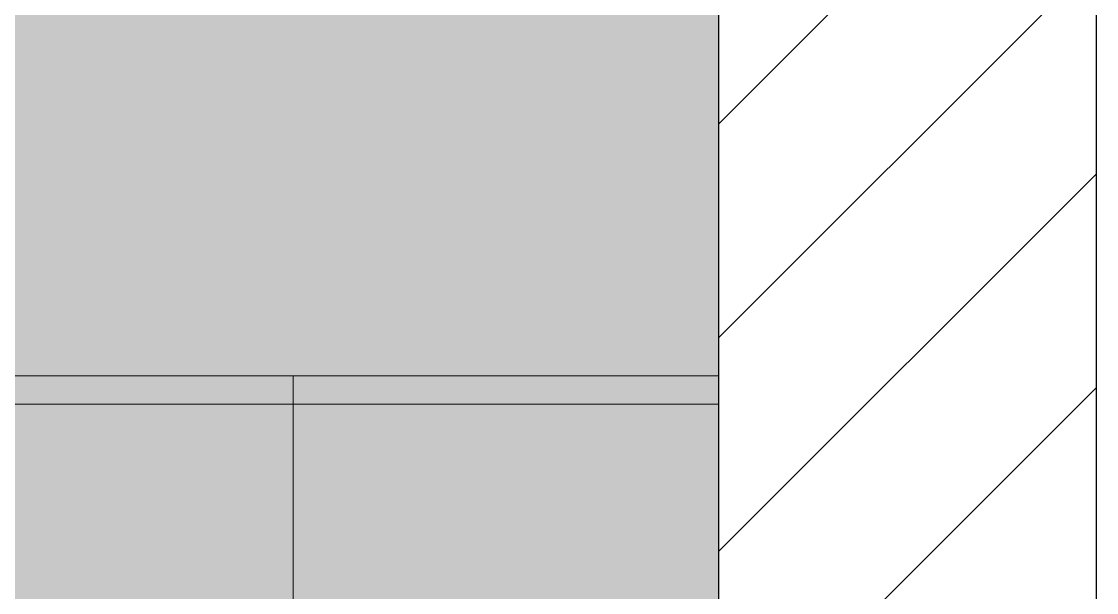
# Model space of a CAD drawing. Header units: millimetres. Extents: x 1680 to 166026, y 35966 to 91121.
# Drawn here: x 45767 to 46905, y 56992 to 57596 of the extents above; entities that cross this region are included whole.
import ezdxf

# ---------------------------------------------------------------- set-up
doc = ezdxf.new("R2010")
doc.units = ezdxf.units.MM
for name, color, linetype, lineweight in [('A-AREA-PATT', 32, 'Continuous', 18), ('A-DETL-THIN', 151, 'Continuous', 18), ('A-WALL', 255, 'Continuous', 18), ('A-WALL-PATT', 111, 'Continuous', 50)]:
    doc.layers.add(name, color=color, linetype=linetype, lineweight=lineweight)

msp = doc.modelspace()

# ---------------------------------------------------------------- hatches: boundary and pattern name
at = {"layer": 'A-AREA-PATT'}
h = msp.add_hatch(color=41, dxfattribs=at)
h.paths.add_polyline_path([(46504.6, 56421.2), (46504.6, 58821.2), (45324.8, 58821.2), (45324.8, 58818.3), (45804.8, 58818.3), (45804.8, 58817.2), (45807.1, 58812.4), (45807.1, 58811.6), (45806.6, 58363.8), (45806.2, 58362.9), (45801.8, 58358.9), (45798.1, 58358.3), (45796.3, 58358.3), (45404.6, 58358.3), (45404.6, 58347.7), (45204.6, 58347.7), (45204.6, 58358.3), (44807.7, 58358.8), (44803.2, 58362.6), (44802.3, 58365.3), (44802.1, 58368.3), (44802.3, 58813.6), (44804.6, 58818.3), (45284.1, 58818.3), (45284.1, 58821.2), (44704.6, 58821.2), (44704.6, 56421.2), (46414.6, 56421.2)], flags=0)
h.paths.add_polyline_path([(46414.6, 56674.3), (46388.4, 56674.6), (46388.4, 56695.1), (46391.8, 56695.1), (46391.5, 56756.4), (46377.2, 56755.9), (46373.5, 56742.7), (46365.8, 56728.3), (46359.2, 56719.6), (46351.3, 56713.3), (46342.3, 56709.1), (46332.4, 56707.1), (46317.7, 56707.1), (46308.7, 56708.5), (46300.1, 56712.7), (46292.3, 56719.4), (46284.5, 56730.5), (46280.3, 56739.2), (46276.7, 56751.4), (46274.8, 56765.2), (46274.9, 56777.8), (46276.9, 56790.8), (46280.6, 56802.9), (46286, 56813.6), (46182.2, 56813.6), (46174.2, 56776.5), (46157.2, 56742.6), (46132.1, 56714.1), (46100.6, 56692.8), (46064.8, 56680.1), (46026.9, 56676.9), (45989.5, 56683.3), (45954.9, 56699), (45925.3, 56722.9), (45902.8, 56753.4), (45888.6, 56788.7), (45883.8, 56826.3), (45888.7, 56864), (45902.9, 56899.2), (45925.5, 56929.8), (45955.1, 56953.6), (45989.7, 56969.2), (46027.1, 56975.6), (46065, 56972.3), (46100.8, 56959.6), (46132.2, 56938.3), (46157.3, 56909.7), (46174.3, 56875.8), (46182.2, 56838.6), (46391.5, 56838.6), (46391.5, 56957.7), (46388.1, 56957.7), (46388.4, 56978.3), (46391.9, 56978.6), (46429.1, 56978.6), (46430, 56919.2), (46431.4, 56917.8), (46433.4, 56917.2), (46445.1, 56917.1), (46445.1, 56912.2), (46447.7, 56912.2), (46447.7, 56916.4), (46464.7, 56916.4), (46464.7, 56912.2), (46466.8, 56912.2), (46466.8, 56933.9), (46468.4, 56935.4), (46494.6, 56935.4), (46494.6, 56866.5), (46468.4, 56866.5), (46466.8, 56868.1), (46466.8, 56889.8), (46464.7, 56889.8), (46464.7, 56885.9), (46447.7, 56885.9), (46447.7, 56889.8), (46445.1, 56889.8), (46445.1, 56885.7), (46440.2, 56885.2), (46438.8, 56883.7), (46438.7, 56882.3), (46438.7, 56838.6), (46476.7, 56838.6), (46476.7, 56865.5), (46494.6, 56866.2), (46494.6, 56786), (46485.5, 56786.3), (46476.7, 56786.8), (46476.7, 56813.6), (46441.5, 56813.6), (46441.5, 56786.3), (46446.5, 56785), (46451, 56781.9), (46453.8, 56782.9), (46455.4, 56783.6), (46459.3, 56783.8), (46463, 56783.4), (46466, 56781.4), (46466.8, 56780.7), (46467.1, 56784.5), (46468.4, 56785.8), (46494.6, 56785.8), (46494.6, 56716.7), (46478.8, 56716.7), (46485.5, 56686), (46484.3, 56683.3), (46481.9, 56680.6), (46479.7, 56679.7), (46476, 56679.8), (46472.8, 56681.8), (46471, 56685), (46466.7, 56702.4), (46449.7, 56736.4), (46447.7, 56736.4), (46447.7, 56740.4), (46445.1, 56740.4), (46445.1, 56735.7), (46431.7, 56735.1), (46430.2, 56733.6), (46429.7, 56731.5), (46429.1, 56674.3)], flags=0)
h.paths.add_polyline_path([(46466.7, 56768.4), (46466.7, 56772.3), (46466.1, 56771.1)], flags=0)
h.paths.add_polyline_path([(46391.5, 56785.1), (46391.5, 56813.6), (46365.9, 56813.6), (46372.7, 56800.1), (46377.2, 56785.7), (46378.8, 56785.6)], flags=0)
h.paths.add_polyline_path([(46161.6, 58084), (46146.3, 58084.1), (46131.1, 58085.2), (46116, 58087.5), (46101.1, 58090.8), (46086.5, 58095.3), (46072.2, 58100.7), (46058.4, 58107.2), (46045.1, 58114.7), (46032.4, 58123.2), (46020.3, 58132.5), (46003.6, 58148.2), (45998.3, 58153.7), (45988.5, 58165.4), (45979.6, 58177.8), (45971.6, 58190.9), (45964.6, 58204.4), (45958.6, 58218.5), (45953.7, 58232.9), (45949.8, 58247.7), (45947, 58262.7), (45945.2, 58277.9), (45944.6, 58294), (45939.2, 58653.2), (45926.5, 58653.2), (45922.7, 58654.4), (45920.9, 58656.2), (45919.6, 58660.1), (45918.8, 58808.7), (45919.7, 58810.5), (45922, 58812.3), (45926.5, 58813.1), (45936.8, 58813.1), (45936.8, 58818.1), (46372.5, 58818.1), (46372.5, 58813.1), (46384.2, 58813.1), (46387.7, 58812.2), (46390.8, 58808.2), (46391.2, 58806), (46389.2, 58657.5), (46387.9, 58655.4), (46387.3, 58654.8), (46381.7, 58653.1), (46370, 58653.1), (46364.4, 58277.9), (46362.6, 58262.7), (46359.8, 58247.7), (46355.8, 58232.9), (46350.8, 58218.5), (46344.8, 58204.4), (46337.7, 58190.9), (46329.7, 58177.8), (46318.9, 58163.2), (46305.7, 58148.2), (46300.3, 58142.7), (46287.9, 58131.6), (46275.8, 58122.4), (46259, 58111.8), (46249.6, 58106.6), (46235.8, 58100.2), (46221.5, 58094.8), (46206.9, 58090.5), (46191.9, 58087.2), (46176.8, 58085.1), (46162.3, 58084.1)], flags=0)
at = {"layer": 'A-WALL-PATT', "lineweight": 18}
h = msp.add_hatch(dxfattribs=at)
h.set_pattern_fill('FP_1', color=256, style=0, pattern_type=2)
h.set_pattern_definition([(45, (43209.95, 59171.05), (-113.137, 113.137), [])])
h.paths.add_polyline_path([(46723.8, 45181.2), (46904.6, 45181.2), (46904.6, 65581.2), (46504.6, 65581.2), (46504.6, 45181.2)], flags=0)

# ---------------------------------------------------------------- linework, layer by layer
at = {"layer": 'A-DETL-THIN'}
for p, q in [((44704.6, 57221.2), (46504.6, 57221.2)), ((46054.6, 57221.2), (46054.6, 57191.2)), ((44704.6, 57191.2), (46504.6, 57191.2)), ((46054.6, 57191.2), (46054.6, 56421.2))]:
    msp.add_line(p, q, dxfattribs=at)
at = {"layer": 'A-WALL', "lineweight": 30}
for p, q in [((46904.6, 44781.2), (46904.6, 65981.2)), ((46504.6, 58821.2), (46504.6, 56421.2))]:
    msp.add_line(p, q, dxfattribs=at)

doc.saveas('drawing.dxf')
